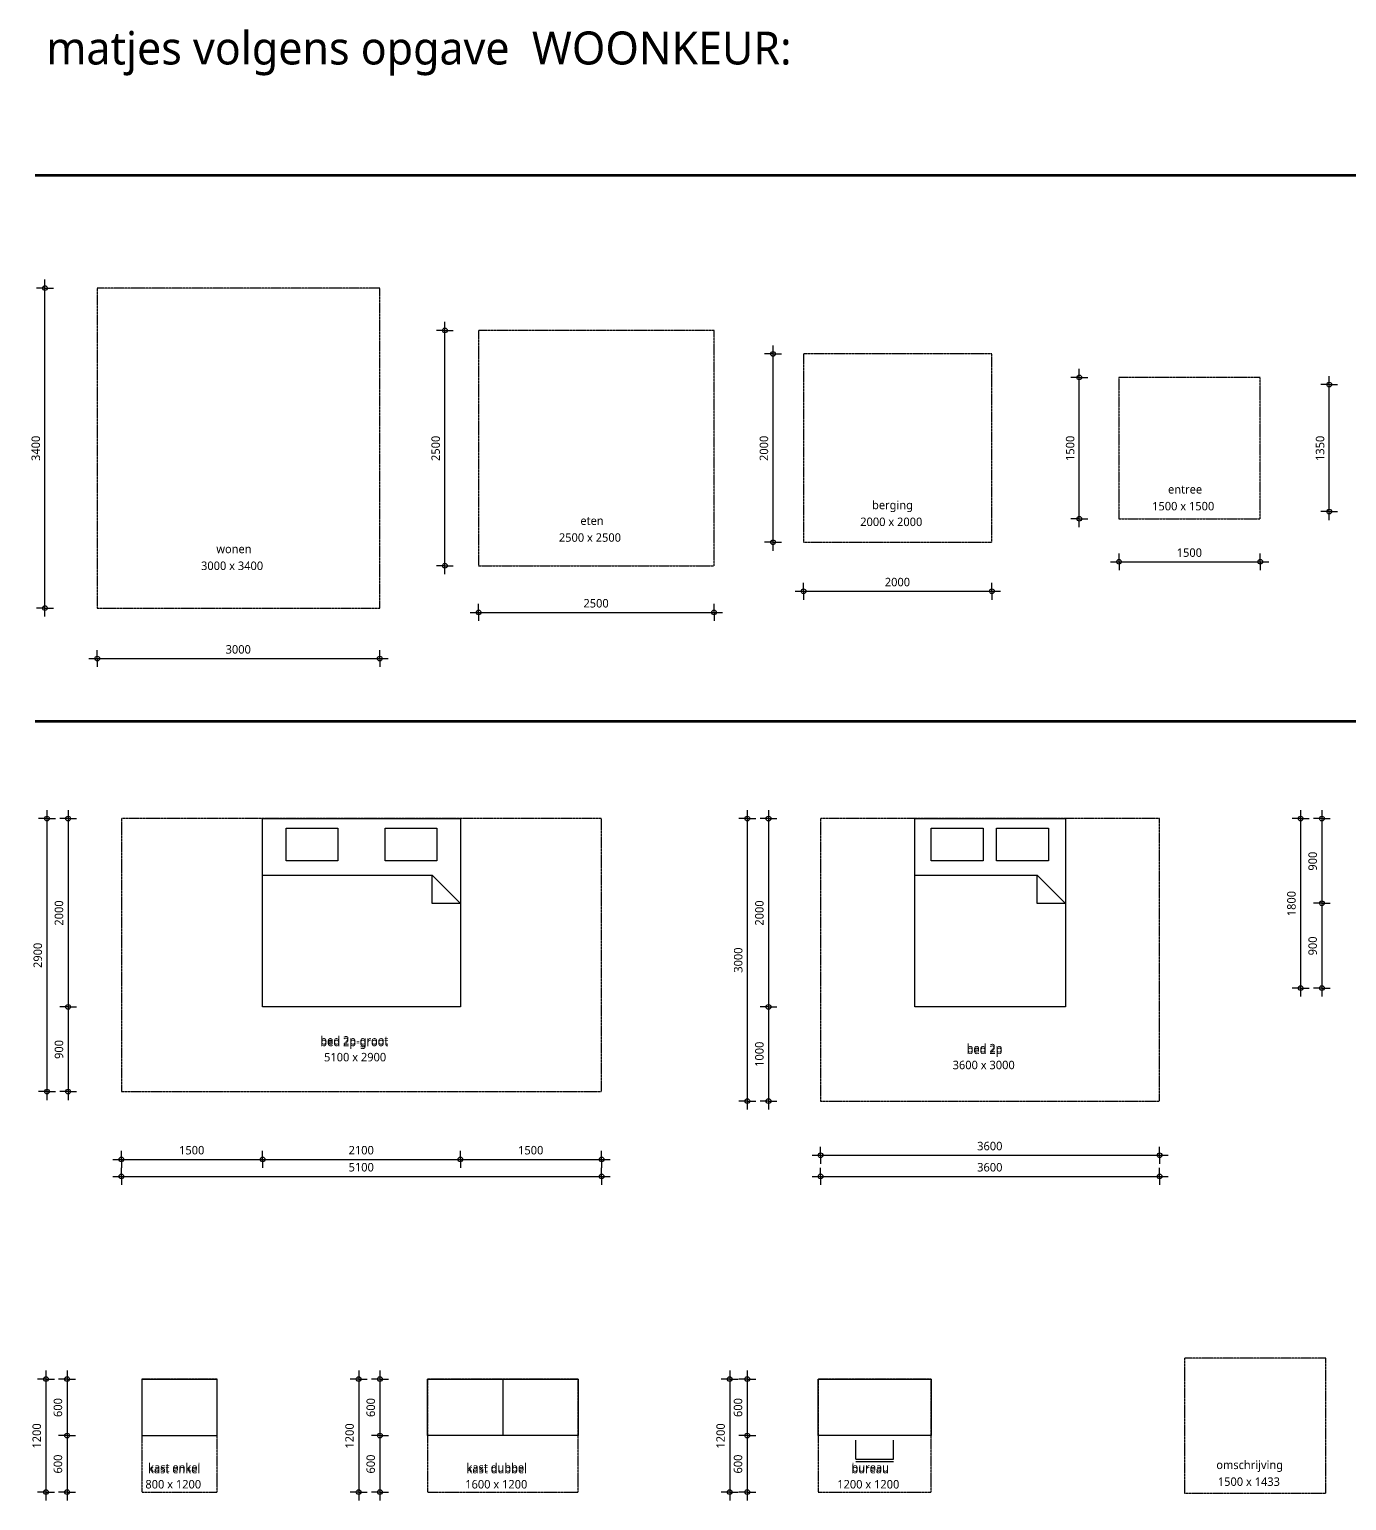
# Model space of a CAD drawing. Header units: millimetres. Extents: x -7463 to 16697, y -20183 to 11902.
# Drawn here: x -7463 to 6524, y -3723 to 11902 of the extents above; entities that cross this region are included whole.
import ezdxf

# ---------------------------------------------------------------- set-up
doc = ezdxf.new("R2010")
doc.units = ezdxf.units.MM
doc.linetypes.add('Dash', pattern=[6.35, 3.175, -3.175])
for name, color, linetype, lineweight in [('A-ANNO-DIMS', 211, 'Continuous', 13), ('A-ANNO-DIMS-50', 211, 'Continuous', 13), ('A-ANNO-NOTE', 131, 'Continuous', 18), ('A-DETL', 90, 'Continuous', 13), ('A-DETL-GENF', 92, 'Continuous', 18), ('G-ANNO-TEXT', 231, 'Continuous', 13)]:
    doc.layers.add(name, color=color, linetype=linetype, lineweight=lineweight)
doc.styles.add('Segoe UI', font='segoeui.ttf', dxfattribs={"height": 90})
doc.styles.add('Segoe UI_1', font='segoeui.ttf', dxfattribs={"height": 350})
doc.dimstyles.new('1_8_mm', dxfattribs={"dimscale": 304.8, "dimtxt": 94.262755, "dimasz": 0.164042, "dimexe": 0.295276, "dimexo": 0.0625, "dimgap": 0.082021, "dimtad": 1, "dimdec": 0, "dimzin": 0, "dimdsep": 46, "dimtxsty": 'Segoe UI', "dimblk1": 'DOTBLANK', "dimblk2": 'DOTBLANK', "dimsah": 1, "dimcen": 0.09, "dimdle": 0.295276, "dimazin": 0, "dimtfac": 1, "dimtdec": 4, "dimtix": 1, "dimtmove": 0, "dimatfit": 3, "dimfxl": 0.295276, "dimfxlon": 1, "dimtvp": 1, "dimtfill": 1, "dimtolj": 1, "dimtzin": 0, "dimarcsym": 2})

# ---------------------------------------------------------------- blocks, each defined once
blk = doc.blocks.new('00 bed_groot - bed 2p-groot-2505160-00_0 Woonkeur')
at = {"layer": 'A-DETL-GENF', "lineweight": 13}
for p, q in [((1500, -2000), (1500, 0)), ((1500, 0), (3600, 0)), ((1750, -450), (1750, -100)), ((1750, -100), (2300, -100)), ((2300, -100), (2300, -450)), ((2800, -450), (2800, -100)), ((2800, -100), (3350, -100)), ((3350, -100), (3350, -450)), ((3600, 0), (3600, -2000)), ((2300, -450), (1750, -450)), ((3350, -450), (2800, -450)), ((1500, -600), (3300, -600)), ((3300, -900), (3300, -600)), ((3300, -600), (3600, -900)), ((3600, -900), (3300, -900)), ((3600, -2000), (1500, -2000))]:
    blk.add_line(p, q, dxfattribs=at)
at = {"layer": 'A-DETL-GENF', "linetype": 'Dash', "lineweight": 13}
for p, q in [((0, 0), (0, -2900)), ((5100, 0), (0, 0)), ((5100, -2900), (5100, 0)), ((0, -2900), (5100, -2900))]:
    blk.add_line(p, q, dxfattribs=at)
blk = doc.blocks.new('00 bed_2p - bed 2p-2505162-00_0 Woonkeur')
at = {"layer": 'A-DETL-GENF', "linetype": 'Dash', "lineweight": 13}
for p, q in [((3600, -3000), (3600, 0)), ((0, 0), (0, -3000)), ((3600, 0), (0, 0)), ((0, -3000), (3600, -3000))]:
    blk.add_line(p, q, dxfattribs=at)
at = {"layer": 'A-DETL-GENF', "lineweight": 13}
for p, q in [((1000, -2000), (1000, 0)), ((1000, 0), (2600, 0)), ((1175, -450), (1175, -100)), ((1175, -100), (1725, -100)), ((1725, -100), (1725, -450)), ((1870, -450), (1870, -100)), ((1870, -100), (2420, -100)), ((2420, -100), (2420, -450)), ((2600, 0), (2600, -2000)), ((1725, -450), (1175, -450)), ((2420, -450), (1870, -450)), ((1000, -600), (2300, -600)), ((2300, -900), (2300, -600)), ((2300, -600), (2600, -900)), ((2600, -900), (2300, -900)), ((2600, -2000), (1000, -2000))]:
    blk.add_line(p, q, dxfattribs=at)
blk = doc.blocks.new('00 kast_enkel - kast enkel-2505127-00_0 Woonkeur')
at = {"layer": 'A-DETL-GENF', "linetype": 'Dash', "lineweight": 13}
for p, q in [((0, 0), (0, -1200)), ((800, 0), (0, 0)), ((800, -1200), (800, 0)), ((0, -1200), (800, -1200))]:
    blk.add_line(p, q, dxfattribs=at)
at = {"layer": 'A-DETL-GENF', "lineweight": 13}
for p, q in [((0, 0), (0, -600)), ((800, -600), (800, 0)), ((0, -600), (800, -600))]:
    blk.add_line(p, q, dxfattribs=at)
at = {"layer": 'A-DETL-GENF'}
blk.add_line((0, 0), (800, 0), dxfattribs=at)
blk = doc.blocks.new('00 kast_dubbel - kast dubbel-2505128-00_0 Woonkeur')
at = {"layer": 'A-DETL-GENF', "lineweight": 13}
for p, q in [((0, -600), (0, 0)), ((0, 0), (1600, 0)), ((800, 0), (800, -600)), ((1600, 0), (1600, -600)), ((800, -600), (0, -600)), ((1600, -600), (800, -600))]:
    blk.add_line(p, q, dxfattribs=at)
at = {"layer": 'A-DETL-GENF', "linetype": 'Dash', "lineweight": 13}
for p, q in [((1600, -1200), (1600, 0)), ((0, 0), (0, -1200)), ((1600, 0), (0, 0)), ((0, -1200), (1600, -1200))]:
    blk.add_line(p, q, dxfattribs=at)
blk = doc.blocks.new('00 bureau - bureau-2505129-00_0 Woonkeur')
at = {"layer": 'A-DETL-GENF', "linetype": 'Dash', "lineweight": 13}
for p, q in [((0, 0), (0, -1200)), ((1200, 0), (0, 0)), ((1200, -1200), (1200, 0)), ((0, -1200), (1200, -1200))]:
    blk.add_line(p, q, dxfattribs=at)
at = {"layer": 'A-DETL-GENF', "lineweight": 13}
for p, q in [((0, -600), (0, 0)), ((0, 0), (1200, 0)), ((1200, 0), (1200, -600)), ((1200, -600), (0, -600)), ((400, -850), (400, -650)), ((800, -850), (800, -650)), ((400, -850), (800, -850)), ((800, -880), (400, -880))]:
    blk.add_line(p, q, dxfattribs=at)
blk = doc.blocks.new('00 woonkeurmatje-basis - 00 woonkeurmatje-basis-4349205-00_0 Woonkeur')
at = {"layer": 'A-DETL-GENF', "linetype": 'Dash', "lineweight": 13}
for p, q in [((-750, 716), (-750, -716)), ((750, 716), (-750, 716)), ((750, -716), (750, 716)), ((-750, -716), (750, -716))]:
    blk.add_line(p, q, dxfattribs=at)
blk = doc.blocks.new('00 woonkeurmatje - 1_ woonruimte-4348565-00_0 Woonkeur')
at = {"layer": 'A-DETL-GENF', "linetype": 'Dash', "lineweight": 13}
for p, q in [((-1500, 1700), (-1500, -1700)), ((1500, 1700), (-1500, 1700)), ((1500, -1700), (1500, 1700)), ((-1500, -1700), (1500, -1700))]:
    blk.add_line(p, q, dxfattribs=at)
blk = doc.blocks.new('00 woonkeurmatje - 2_ eetruimte-4348566-00_0 Woonkeur')
at = {"layer": 'A-DETL-GENF', "linetype": 'Dash', "lineweight": 13}
for p, q in [((-1250, 1250), (-1250, -1250)), ((1250, 1250), (-1250, 1250)), ((1250, -1250), (1250, 1250)), ((-1250, -1250), (1250, -1250))]:
    blk.add_line(p, q, dxfattribs=at)
blk = doc.blocks.new('00 woonkeurmatje - 3_ berging-4348567-00_0 Woonkeur')
at = {"layer": 'A-DETL-GENF', "linetype": 'Dash', "lineweight": 13}
for p, q in [((-1000, 1000), (-1000, -1000)), ((1000, 1000), (-1000, 1000)), ((1000, -1000), (1000, 1000)), ((-1000, -1000), (1000, -1000))]:
    blk.add_line(p, q, dxfattribs=at)
blk = doc.blocks.new('00 woonkeurmatje - 4_ entree 01-4348568-00_0 Woonkeur')
at = {"layer": 'A-DETL-GENF', "linetype": 'Dash', "lineweight": 13}
for p, q in [((-750, 750), (-750, -750)), ((750, 750), (-750, 750)), ((750, -750), (750, 750)), ((-750, -750), (750, -750))]:
    blk.add_line(p, q, dxfattribs=at)
blk = doc.blocks.new('DIMBLOCK1-00_0 Woonkeur')
at = {"layer": 'A-ANNO-DIMS-50'}
for p, q in [((-6577, -281), (-1297, -281)), ((-6487, -281), (-6487, -191)), ((-6487, -281), (-6487, -371)), ((-1387, -281), (-1387, -191)), ((-1387, -281), (-1387, -371))]:
    blk.add_line(p, q, dxfattribs=at)
for centre in [(-6487, -281), (-1387, -281)]:
    blk.add_circle(centre, 25, dxfattribs=at)
at = {"layer": 'A-ANNO-DIMS-50', "color": 0, "insert": (-4074, -138), "char_height": 90, "width": 329.06, "attachment_point": 1, "line_spacing_factor": 1.142579, "style": 'Segoe UI', "bg_fill": 3, "box_fill_scale": 1.25, "bg_fill_color": 9, "bg_fill_true_color": 13158600, "bg_fill_transparency": 0}
blk.add_mtext('5100', dxfattribs=at)
blk = doc.blocks.new('_DotBlank')
at = {"color": 0, "linetype": 'ByBlock', "lineweight": -2}
blk.add_line((-0.5, 0), (-1, 0), dxfattribs=at)
blk.add_circle((0, 0), 0.5, dxfattribs=at)
blk = doc.blocks.new('DIMBLOCK2-00_0 Woonkeur')
at = {"layer": 'A-ANNO-DIMS-50'}
for p, q in [((848, -281), (4628, -281)), ((938, -281), (938, -191)), ((938, -281), (938, -371)), ((4538, -281), (4538, -191)), ((4538, -281), (4538, -371))]:
    blk.add_line(p, q, dxfattribs=at)
for centre in [(938, -281), (4538, -281)]:
    blk.add_circle(centre, 25, dxfattribs=at)
at = {"layer": 'A-ANNO-DIMS-50', "color": 0, "insert": (2601, -138), "char_height": 90, "width": 329.06, "attachment_point": 1, "line_spacing_factor": 1.142579, "style": 'Segoe UI', "bg_fill": 3, "box_fill_scale": 1.25, "bg_fill_color": 9, "bg_fill_true_color": 13158600, "bg_fill_transparency": 0}
blk.add_mtext('3600', dxfattribs=at)
blk = doc.blocks.new('DIMBLOCK4-00_0 Woonkeur')
at = {"layer": 'A-ANNO-DIMS-50'}
for p, q in [((-7277, 3610), (-7277, 530)), ((-7277, 3520), (-7367, 3520)), ((-7277, 3520), (-7187, 3520)), ((-7277, 620), (-7367, 620)), ((-7277, 620), (-7187, 620))]:
    blk.add_line(p, q, dxfattribs=at)
for centre in [(-7277, 3520), (-7277, 620)]:
    blk.add_circle(centre, 25, dxfattribs=at)
at = {"layer": 'A-ANNO-DIMS-50', "color": 0, "insert": (-7420, 1933), "char_height": 90, "width": 329.06, "attachment_point": 1, "rotation": 90, "line_spacing_factor": 1.142579, "style": 'Segoe UI', "bg_fill": 3, "box_fill_scale": 1.25, "bg_fill_color": 9, "bg_fill_true_color": 13158600, "bg_fill_transparency": 0}
blk.add_mtext('2900', dxfattribs=at)
blk = doc.blocks.new('DIMBLOCK5-00_0 Woonkeur')
at = {"layer": 'A-ANNO-DIMS-50'}
for p, q in [((160, 3610), (160, 430)), ((160, 3520), (70, 3520)), ((160, 3520), (250, 3520)), ((160, 520), (70, 520)), ((160, 520), (250, 520))]:
    blk.add_line(p, q, dxfattribs=at)
for centre in [(160, 3520), (160, 520)]:
    blk.add_circle(centre, 25, dxfattribs=at)
at = {"layer": 'A-ANNO-DIMS-50', "color": 0, "insert": (18, 1883), "char_height": 90, "width": 329.06, "attachment_point": 1, "rotation": 90, "line_spacing_factor": 1.142579, "style": 'Segoe UI', "bg_fill": 3, "box_fill_scale": 1.25, "bg_fill_color": 9, "bg_fill_true_color": 13158600, "bg_fill_transparency": 0}
blk.add_mtext('3000', dxfattribs=at)
blk = doc.blocks.new('DIMBLOCK6-00_0 Woonkeur')
at = {"layer": 'A-ANNO-DIMS-50'}
for p, q in [((6036, 3610), (6036, 1630)), ((6036, 3520), (5946, 3520)), ((6036, 3520), (6126, 3520)), ((6036, 1720), (5946, 1720)), ((6036, 1720), (6126, 1720))]:
    blk.add_line(p, q, dxfattribs=at)
for centre in [(6036, 3520), (6036, 1720)]:
    blk.add_circle(centre, 25, dxfattribs=at)
at = {"layer": 'A-ANNO-DIMS-50', "color": 0, "insert": (5893, 2483), "char_height": 90, "width": 329.06, "attachment_point": 1, "rotation": 90, "line_spacing_factor": 1.142579, "style": 'Segoe UI', "bg_fill": 3, "box_fill_scale": 1.25, "bg_fill_color": 9, "bg_fill_true_color": 13158600, "bg_fill_transparency": 0}
blk.add_mtext('1800', dxfattribs=at)
blk = doc.blocks.new('DIMBLOCK7-00_0 Woonkeur')
at = {"layer": 'A-ANNO-DIMS-50'}
for p, q in [((-6577, -100), (-4987, -100)), ((-6487, -100), (-6487, -10)), ((-6487, -100), (-6487, -190)), ((-4987, -100), (-4987, -10)), ((-4987, -100), (-4987, -190))]:
    blk.add_line(p, q, dxfattribs=at)
for centre in [(-6487, -100), (-4987, -100)]:
    blk.add_circle(centre, 25, dxfattribs=at)
at = {"layer": 'A-ANNO-DIMS-50', "color": 0, "insert": (-5874, 43), "char_height": 90, "width": 329.06, "attachment_point": 1, "line_spacing_factor": 1.142579, "style": 'Segoe UI', "bg_fill": 3, "box_fill_scale": 1.25, "bg_fill_color": 9, "bg_fill_true_color": 13158600, "bg_fill_transparency": 0}
blk.add_mtext('1500', dxfattribs=at)
blk = doc.blocks.new('DIMBLOCK8-00_0 Woonkeur')
at = {"layer": 'A-ANNO-DIMS-50'}
for p, q in [((-4987, -100), (-4987, -10)), ((-4987, -100), (-2887, -100)), ((-4987, -100), (-4987, -190)), ((-2887, -100), (-2887, -10)), ((-2887, -100), (-2887, -190))]:
    blk.add_line(p, q, dxfattribs=at)
for centre in [(-4987, -100), (-2887, -100)]:
    blk.add_circle(centre, 25, dxfattribs=at)
at = {"layer": 'A-ANNO-DIMS-50', "color": 0, "insert": (-4074, 43), "char_height": 90, "width": 329.06, "attachment_point": 1, "line_spacing_factor": 1.142579, "style": 'Segoe UI', "bg_fill": 3, "box_fill_scale": 1.25, "bg_fill_color": 9, "bg_fill_true_color": 13158600, "bg_fill_transparency": 0}
blk.add_mtext('2100', dxfattribs=at)
blk = doc.blocks.new('DIMBLOCK9-00_0 Woonkeur')
at = {"layer": 'A-ANNO-DIMS-50'}
for p, q in [((-2887, -100), (-2887, -10)), ((-2887, -100), (-1297, -100)), ((-2887, -100), (-2887, -190)), ((-1387, -100), (-1387, -10)), ((-1387, -100), (-1387, -190))]:
    blk.add_line(p, q, dxfattribs=at)
for centre in [(-2887, -100), (-1387, -100)]:
    blk.add_circle(centre, 25, dxfattribs=at)
at = {"layer": 'A-ANNO-DIMS-50', "color": 0, "insert": (-2274, 43), "char_height": 90, "width": 329.06, "attachment_point": 1, "line_spacing_factor": 1.142579, "style": 'Segoe UI', "bg_fill": 3, "box_fill_scale": 1.25, "bg_fill_color": 9, "bg_fill_true_color": 13158600, "bg_fill_transparency": 0}
blk.add_mtext('1500', dxfattribs=at)
blk = doc.blocks.new('DIMBLOCK10-00_0 Woonkeur')
at = {"layer": 'A-ANNO-DIMS-50'}
for p, q in [((938, -56), (938, 34)), ((4538, -56), (4538, 34)), ((848, -56), (4628, -56)), ((938, -56), (938, -146)), ((4538, -56), (4538, -146))]:
    blk.add_line(p, q, dxfattribs=at)
for centre in [(938, -56), (4538, -56)]:
    blk.add_circle(centre, 25, dxfattribs=at)
at = {"layer": 'A-ANNO-DIMS-50', "color": 0, "insert": (2601, 87), "char_height": 90, "width": 329.06, "attachment_point": 1, "line_spacing_factor": 1.142579, "style": 'Segoe UI', "bg_fill": 3, "box_fill_scale": 1.25, "bg_fill_color": 9, "bg_fill_true_color": 13158600, "bg_fill_transparency": 0}
blk.add_mtext('3600', dxfattribs=at)
blk = doc.blocks.new('DIMBLOCK12-00_0 Woonkeur')
at = {"layer": 'A-ANNO-DIMS-50'}
for p, q in [((-7052, 3610), (-7052, 1520)), ((-7052, 3520), (-7142, 3520)), ((-7052, 3520), (-6962, 3520)), ((-7052, 1520), (-7142, 1520)), ((-7052, 1520), (-6962, 1520))]:
    blk.add_line(p, q, dxfattribs=at)
for centre in [(-7052, 3520), (-7052, 1520)]:
    blk.add_circle(centre, 25, dxfattribs=at)
at = {"layer": 'A-ANNO-DIMS-50', "color": 0, "insert": (-7195, 2383), "char_height": 90, "width": 329.06, "attachment_point": 1, "rotation": 90, "line_spacing_factor": 1.142579, "style": 'Segoe UI', "bg_fill": 3, "box_fill_scale": 1.25, "bg_fill_color": 9, "bg_fill_true_color": 13158600, "bg_fill_transparency": 0}
blk.add_mtext('2000', dxfattribs=at)
blk = doc.blocks.new('DIMBLOCK13-00_0 Woonkeur')
at = {"layer": 'A-ANNO-DIMS-50'}
for p, q in [((-7052, 1520), (-7142, 1520)), ((-7052, 1520), (-7052, 530)), ((-7052, 1520), (-6962, 1520)), ((-7052, 620), (-7142, 620)), ((-7052, 620), (-6962, 620))]:
    blk.add_line(p, q, dxfattribs=at)
for centre in [(-7052, 1520), (-7052, 620)]:
    blk.add_circle(centre, 25, dxfattribs=at)
at = {"layer": 'A-ANNO-DIMS-50', "color": 0, "insert": (-7195, 967), "char_height": 90, "width": 246.8, "attachment_point": 1, "rotation": 90, "line_spacing_factor": 1.142579, "style": 'Segoe UI', "bg_fill": 3, "box_fill_scale": 1.25, "bg_fill_color": 9, "bg_fill_true_color": 13158600, "bg_fill_transparency": 0}
blk.add_mtext('900', dxfattribs=at)
blk = doc.blocks.new('DIMBLOCK14-00_0 Woonkeur')
at = {"layer": 'A-ANNO-DIMS-50'}
for p, q in [((385, 3610), (385, 1520)), ((385, 3520), (295, 3520)), ((385, 3520), (475, 3520)), ((385, 1520), (295, 1520)), ((385, 1520), (475, 1520))]:
    blk.add_line(p, q, dxfattribs=at)
for centre in [(385, 3520), (385, 1520)]:
    blk.add_circle(centre, 25, dxfattribs=at)
at = {"layer": 'A-ANNO-DIMS-50', "color": 0, "insert": (243, 2383), "char_height": 90, "width": 329.06, "attachment_point": 1, "rotation": 90, "line_spacing_factor": 1.142579, "style": 'Segoe UI', "bg_fill": 3, "box_fill_scale": 1.25, "bg_fill_color": 9, "bg_fill_true_color": 13158600, "bg_fill_transparency": 0}
blk.add_mtext('2000', dxfattribs=at)
blk = doc.blocks.new('DIMBLOCK15-00_0 Woonkeur')
at = {"layer": 'A-ANNO-DIMS-50'}
for p, q in [((385, 1520), (295, 1520)), ((385, 1520), (385, 430)), ((385, 1520), (475, 1520)), ((385, 520), (295, 520)), ((385, 520), (475, 520))]:
    blk.add_line(p, q, dxfattribs=at)
for centre in [(385, 1520), (385, 520)]:
    blk.add_circle(centre, 25, dxfattribs=at)
at = {"layer": 'A-ANNO-DIMS-50', "color": 0, "insert": (243, 883), "char_height": 90, "width": 329.06, "attachment_point": 1, "rotation": 90, "line_spacing_factor": 1.142579, "style": 'Segoe UI', "bg_fill": 3, "box_fill_scale": 1.25, "bg_fill_color": 9, "bg_fill_true_color": 13158600, "bg_fill_transparency": 0}
blk.add_mtext('1000', dxfattribs=at)
blk = doc.blocks.new('DIMBLOCK16-00_0 Woonkeur')
at = {"layer": 'A-ANNO-DIMS-50'}
for p, q in [((6261, 3610), (6261, 2620)), ((6261, 3520), (6171, 3520)), ((6261, 3520), (6351, 3520)), ((6261, 2620), (6171, 2620)), ((6261, 2620), (6351, 2620))]:
    blk.add_line(p, q, dxfattribs=at)
for centre in [(6261, 3520), (6261, 2620)]:
    blk.add_circle(centre, 25, dxfattribs=at)
at = {"layer": 'A-ANNO-DIMS-50', "color": 0, "insert": (6118, 2967), "char_height": 90, "width": 246.8, "attachment_point": 1, "rotation": 90, "line_spacing_factor": 1.142579, "style": 'Segoe UI', "bg_fill": 3, "box_fill_scale": 1.25, "bg_fill_color": 9, "bg_fill_true_color": 13158600, "bg_fill_transparency": 0}
blk.add_mtext('900', dxfattribs=at)
blk = doc.blocks.new('DIMBLOCK17-00_0 Woonkeur')
at = {"layer": 'A-ANNO-DIMS-50'}
for p, q in [((6261, 2620), (6171, 2620)), ((6261, 2620), (6261, 1630)), ((6261, 2620), (6351, 2620)), ((6261, 1720), (6171, 1720)), ((6261, 1720), (6351, 1720))]:
    blk.add_line(p, q, dxfattribs=at)
for centre in [(6261, 2620), (6261, 1720)]:
    blk.add_circle(centre, 25, dxfattribs=at)
at = {"layer": 'A-ANNO-DIMS-50', "color": 0, "insert": (6118, 2067), "char_height": 90, "width": 246.8, "attachment_point": 1, "rotation": 90, "line_spacing_factor": 1.142579, "style": 'Segoe UI', "bg_fill": 3, "box_fill_scale": 1.25, "bg_fill_color": 9, "bg_fill_true_color": 13158600, "bg_fill_transparency": 0}
blk.add_mtext('900', dxfattribs=at)
blk = doc.blocks.new('DIMBLOCK50-00_0 Woonkeur')
at = {"layer": 'A-ANNO-DIMS-50'}
for p, q in [((-7063, -2343), (-7063, -3033)), ((-7063, -2433), (-7153, -2433)), ((-7063, -2433), (-6973, -2433)), ((-7063, -3033), (-7153, -3033)), ((-7063, -3033), (-6973, -3033))]:
    blk.add_line(p, q, dxfattribs=at)
for centre in [(-7063, -2433), (-7063, -3033)]:
    blk.add_circle(centre, 25, dxfattribs=at)
at = {"layer": 'A-ANNO-DIMS-50', "color": 0, "insert": (-7206, -2836), "char_height": 90, "width": 246.8, "attachment_point": 1, "rotation": 90, "line_spacing_factor": 1.142579, "style": 'Segoe UI', "bg_fill": 3, "box_fill_scale": 1.25, "bg_fill_color": 9, "bg_fill_true_color": 13158600, "bg_fill_transparency": 0}
blk.add_mtext('600', dxfattribs=at)
blk = doc.blocks.new('DIMBLOCK51-00_0 Woonkeur')
at = {"layer": 'A-ANNO-DIMS-50'}
for p, q in [((-7063, -3033), (-7153, -3033)), ((-7063, -3033), (-7063, -3723)), ((-7063, -3033), (-6973, -3033)), ((-7063, -3633), (-7153, -3633)), ((-7063, -3633), (-6973, -3633))]:
    blk.add_line(p, q, dxfattribs=at)
for centre in [(-7063, -3033), (-7063, -3633)]:
    blk.add_circle(centre, 25, dxfattribs=at)
at = {"layer": 'A-ANNO-DIMS-50', "color": 0, "insert": (-7206, -3436), "char_height": 90, "width": 246.8, "attachment_point": 1, "rotation": 90, "line_spacing_factor": 1.142579, "style": 'Segoe UI', "bg_fill": 3, "box_fill_scale": 1.25, "bg_fill_color": 9, "bg_fill_true_color": 13158600, "bg_fill_transparency": 0}
blk.add_mtext('600', dxfattribs=at)
blk = doc.blocks.new('DIMBLOCK52-00_0 Woonkeur')
at = {"layer": 'A-ANNO-DIMS-50'}
for p, q in [((-7288, -2343), (-7288, -3723)), ((-7288, -2433), (-7378, -2433)), ((-7288, -2433), (-7198, -2433)), ((-7288, -3633), (-7378, -3633)), ((-7288, -3633), (-7198, -3633))]:
    blk.add_line(p, q, dxfattribs=at)
for centre in [(-7288, -2433), (-7288, -3633)]:
    blk.add_circle(centre, 25, dxfattribs=at)
at = {"layer": 'A-ANNO-DIMS-50', "color": 0, "insert": (-7431, -3171), "char_height": 90, "width": 329.06, "attachment_point": 1, "rotation": 90, "line_spacing_factor": 1.142579, "style": 'Segoe UI', "bg_fill": 3, "box_fill_scale": 1.25, "bg_fill_color": 9, "bg_fill_true_color": 13158600, "bg_fill_transparency": 0}
blk.add_mtext('1200', dxfattribs=at)
blk = doc.blocks.new('DIMBLOCK53-00_0 Woonkeur')
at = {"layer": 'A-ANNO-DIMS-50'}
for p, q in [((-3967, -2343), (-3967, -3723)), ((-3967, -2433), (-4057, -2433)), ((-3967, -2433), (-3877, -2433)), ((-3967, -3633), (-4057, -3633)), ((-3967, -3633), (-3877, -3633))]:
    blk.add_line(p, q, dxfattribs=at)
for centre in [(-3967, -2433), (-3967, -3633)]:
    blk.add_circle(centre, 25, dxfattribs=at)
at = {"layer": 'A-ANNO-DIMS-50', "color": 0, "insert": (-4109, -3171), "char_height": 90, "width": 329.06, "attachment_point": 1, "rotation": 90, "line_spacing_factor": 1.142579, "style": 'Segoe UI', "bg_fill": 3, "box_fill_scale": 1.25, "bg_fill_color": 9, "bg_fill_true_color": 13158600, "bg_fill_transparency": 0}
blk.add_mtext('1200', dxfattribs=at)
blk = doc.blocks.new('DIMBLOCK54-00_0 Woonkeur')
at = {"layer": 'A-ANNO-DIMS-50'}
for p, q in [((-3742, -2343), (-3742, -3033)), ((-3742, -2433), (-3832, -2433)), ((-3742, -2433), (-3652, -2433)), ((-3742, -3033), (-3832, -3033)), ((-3742, -3033), (-3652, -3033))]:
    blk.add_line(p, q, dxfattribs=at)
for centre in [(-3742, -2433), (-3742, -3033)]:
    blk.add_circle(centre, 25, dxfattribs=at)
at = {"layer": 'A-ANNO-DIMS-50', "color": 0, "insert": (-3884, -2836), "char_height": 90, "width": 246.8, "attachment_point": 1, "rotation": 90, "line_spacing_factor": 1.142579, "style": 'Segoe UI', "bg_fill": 3, "box_fill_scale": 1.25, "bg_fill_color": 9, "bg_fill_true_color": 13158600, "bg_fill_transparency": 0}
blk.add_mtext('600', dxfattribs=at)
blk = doc.blocks.new('DIMBLOCK55-00_0 Woonkeur')
at = {"layer": 'A-ANNO-DIMS-50'}
for p, q in [((-3742, -3033), (-3832, -3033)), ((-3742, -3033), (-3742, -3723)), ((-3742, -3033), (-3652, -3033)), ((-3742, -3633), (-3832, -3633)), ((-3742, -3633), (-3652, -3633))]:
    blk.add_line(p, q, dxfattribs=at)
for centre in [(-3742, -3033), (-3742, -3633)]:
    blk.add_circle(centre, 25, dxfattribs=at)
at = {"layer": 'A-ANNO-DIMS-50', "color": 0, "insert": (-3884, -3436), "char_height": 90, "width": 246.8, "attachment_point": 1, "rotation": 90, "line_spacing_factor": 1.142579, "style": 'Segoe UI', "bg_fill": 3, "box_fill_scale": 1.25, "bg_fill_color": 9, "bg_fill_true_color": 13158600, "bg_fill_transparency": 0}
blk.add_mtext('600', dxfattribs=at)
blk = doc.blocks.new('DIMBLOCK58-00_0 Woonkeur')
at = {"layer": 'A-ANNO-DIMS-50'}
for p, q in [((159, -2343), (159, -3033)), ((159, -2433), (69, -2433)), ((159, -2433), (249, -2433)), ((159, -3033), (69, -3033)), ((159, -3033), (249, -3033))]:
    blk.add_line(p, q, dxfattribs=at)
for centre in [(159, -2433), (159, -3033)]:
    blk.add_circle(centre, 25, dxfattribs=at)
at = {"layer": 'A-ANNO-DIMS-50', "color": 0, "insert": (16, -2836), "char_height": 90, "width": 246.8, "attachment_point": 1, "rotation": 90, "line_spacing_factor": 1.142579, "style": 'Segoe UI', "bg_fill": 3, "box_fill_scale": 1.25, "bg_fill_color": 9, "bg_fill_true_color": 13158600, "bg_fill_transparency": 0}
blk.add_mtext('600', dxfattribs=at)
blk = doc.blocks.new('DIMBLOCK59-00_0 Woonkeur')
at = {"layer": 'A-ANNO-DIMS-50'}
for p, q in [((159, -3033), (69, -3033)), ((159, -3033), (159, -3723)), ((159, -3033), (249, -3033)), ((159, -3633), (69, -3633)), ((159, -3633), (249, -3633))]:
    blk.add_line(p, q, dxfattribs=at)
for centre in [(159, -3033), (159, -3633)]:
    blk.add_circle(centre, 25, dxfattribs=at)
at = {"layer": 'A-ANNO-DIMS-50', "color": 0, "insert": (16, -3436), "char_height": 90, "width": 246.8, "attachment_point": 1, "rotation": 90, "line_spacing_factor": 1.142579, "style": 'Segoe UI', "bg_fill": 3, "box_fill_scale": 1.25, "bg_fill_color": 9, "bg_fill_true_color": 13158600, "bg_fill_transparency": 0}
blk.add_mtext('600', dxfattribs=at)
blk = doc.blocks.new('DIMBLOCK60-00_0 Woonkeur')
at = {"layer": 'A-ANNO-DIMS-50'}
for p, q in [((-27, -2343), (-27, -3723)), ((-27, -2433), (-117, -2433)), ((-27, -2433), (63, -2433)), ((-27, -3633), (-117, -3633)), ((-27, -3633), (63, -3633))]:
    blk.add_line(p, q, dxfattribs=at)
for centre in [(-27, -2433), (-27, -3633)]:
    blk.add_circle(centre, 25, dxfattribs=at)
at = {"layer": 'A-ANNO-DIMS-50', "color": 0, "insert": (-169, -3171), "char_height": 90, "width": 329.06, "attachment_point": 1, "rotation": 90, "line_spacing_factor": 1.142579, "style": 'Segoe UI', "bg_fill": 3, "box_fill_scale": 1.25, "bg_fill_color": 9, "bg_fill_true_color": 13158600, "bg_fill_transparency": 0}
blk.add_mtext('1200', dxfattribs=at)
blk = doc.blocks.new('DIMBLOCK61-00_0 Woonkeur')
at = {"layer": 'A-ANNO-DIMS-50'}
for p, q in [((-6833, 5220), (-3653, 5220)), ((-6743, 5220), (-6743, 5310)), ((-6743, 5220), (-6743, 5130)), ((-3743, 5220), (-3743, 5310)), ((-3743, 5220), (-3743, 5130))]:
    blk.add_line(p, q, dxfattribs=at)
for centre in [(-6743, 5220), (-3743, 5220)]:
    blk.add_circle(centre, 25, dxfattribs=at)
at = {"layer": 'A-ANNO-DIMS-50', "color": 0, "insert": (-5380, 5362), "char_height": 90, "width": 329.06, "attachment_point": 1, "line_spacing_factor": 1.142579, "style": 'Segoe UI', "bg_fill": 3, "box_fill_scale": 1.25, "bg_fill_color": 9, "bg_fill_true_color": 13158600, "bg_fill_transparency": 0}
blk.add_mtext('3000', dxfattribs=at)
blk = doc.blocks.new('DIMBLOCK62-00_0 Woonkeur')
at = {"layer": 'A-ANNO-DIMS-50'}
for p, q in [((-7298, 5665), (-7298, 9245)), ((-7298, 9155), (-7388, 9155)), ((-7298, 9155), (-7208, 9155)), ((-7298, 5755), (-7388, 5755)), ((-7298, 5755), (-7208, 5755))]:
    blk.add_line(p, q, dxfattribs=at)
for centre in [(-7298, 9155), (-7298, 5755)]:
    blk.add_circle(centre, 25, dxfattribs=at)
at = {"layer": 'A-ANNO-DIMS-50', "color": 0, "insert": (-7441, 7318), "char_height": 90, "width": 329.06, "attachment_point": 1, "rotation": 90, "line_spacing_factor": 1.142579, "style": 'Segoe UI', "bg_fill": 3, "box_fill_scale": 1.25, "bg_fill_color": 9, "bg_fill_true_color": 13158600, "bg_fill_transparency": 0}
blk.add_mtext('3400', dxfattribs=at)
blk = doc.blocks.new('DIMBLOCK63-00_0 Woonkeur')
at = {"layer": 'A-ANNO-DIMS-50'}
for p, q in [((-3052, 6115), (-3052, 8795)), ((-3052, 8705), (-3142, 8705)), ((-3052, 8705), (-2962, 8705)), ((-3052, 6205), (-3142, 6205)), ((-3052, 6205), (-2962, 6205))]:
    blk.add_line(p, q, dxfattribs=at)
for centre in [(-3052, 8705), (-3052, 6205)]:
    blk.add_circle(centre, 25, dxfattribs=at)
at = {"layer": 'A-ANNO-DIMS-50', "color": 0, "insert": (-3195, 7318), "char_height": 90, "width": 329.06, "attachment_point": 1, "rotation": 90, "line_spacing_factor": 1.142579, "style": 'Segoe UI', "bg_fill": 3, "box_fill_scale": 1.25, "bg_fill_color": 9, "bg_fill_true_color": 13158600, "bg_fill_transparency": 0}
blk.add_mtext('2500', dxfattribs=at)
blk = doc.blocks.new('DIMBLOCK64-00_0 Woonkeur')
at = {"layer": 'A-ANNO-DIMS-50'}
for p, q in [((-2693, 5710), (-2693, 5800)), ((-193, 5710), (-193, 5800)), ((-2783, 5710), (-103, 5710)), ((-2693, 5710), (-2693, 5620)), ((-193, 5710), (-193, 5620))]:
    blk.add_line(p, q, dxfattribs=at)
for centre in [(-2693, 5710), (-193, 5710)]:
    blk.add_circle(centre, 25, dxfattribs=at)
at = {"layer": 'A-ANNO-DIMS-50', "color": 0, "insert": (-1580, 5852), "char_height": 90, "width": 329.06, "attachment_point": 1, "line_spacing_factor": 1.142579, "style": 'Segoe UI', "bg_fill": 3, "box_fill_scale": 1.25, "bg_fill_color": 9, "bg_fill_true_color": 13158600, "bg_fill_transparency": 0}
blk.add_mtext('2500', dxfattribs=at)
blk = doc.blocks.new('DIMBLOCK65-00_0 Woonkeur')
at = {"layer": 'A-ANNO-DIMS-50'}
for p, q in [((433, 8455), (343, 8455)), ((433, 6365), (433, 8545)), ((433, 8455), (523, 8455)), ((433, 6455), (343, 6455)), ((433, 6455), (523, 6455))]:
    blk.add_line(p, q, dxfattribs=at)
for centre in [(433, 8455), (433, 6455)]:
    blk.add_circle(centre, 25, dxfattribs=at)
at = {"layer": 'A-ANNO-DIMS-50', "color": 0, "insert": (291, 7318), "char_height": 90, "width": 329.06, "attachment_point": 1, "rotation": 90, "line_spacing_factor": 1.142579, "style": 'Segoe UI', "bg_fill": 3, "box_fill_scale": 1.25, "bg_fill_color": 9, "bg_fill_true_color": 13158600, "bg_fill_transparency": 0}
blk.add_mtext('2000', dxfattribs=at)
blk = doc.blocks.new('DIMBLOCK66-00_0 Woonkeur')
at = {"layer": 'A-ANNO-DIMS-50'}
for p, q in [((757, 5935), (757, 6025)), ((2757, 5935), (2757, 6025)), ((667, 5935), (2847, 5935)), ((757, 5935), (757, 5845)), ((2757, 5935), (2757, 5845))]:
    blk.add_line(p, q, dxfattribs=at)
for centre in [(757, 5935), (2757, 5935)]:
    blk.add_circle(centre, 25, dxfattribs=at)
at = {"layer": 'A-ANNO-DIMS-50', "color": 0, "insert": (1620, 6077), "char_height": 90, "width": 329.06, "attachment_point": 1, "line_spacing_factor": 1.142579, "style": 'Segoe UI', "bg_fill": 3, "box_fill_scale": 1.25, "bg_fill_color": 9, "bg_fill_true_color": 13158600, "bg_fill_transparency": 0}
blk.add_mtext('2000', dxfattribs=at)
blk = doc.blocks.new('DIMBLOCK67-00_0 Woonkeur')
at = {"layer": 'A-ANNO-DIMS-50'}
for p, q in [((3685, 6615), (3685, 8295)), ((3685, 8205), (3595, 8205)), ((3685, 8205), (3775, 8205)), ((3685, 6705), (3595, 6705)), ((3685, 6705), (3775, 6705))]:
    blk.add_line(p, q, dxfattribs=at)
for centre in [(3685, 8205), (3685, 6705)]:
    blk.add_circle(centre, 25, dxfattribs=at)
at = {"layer": 'A-ANNO-DIMS-50', "color": 0, "insert": (3543, 7318), "char_height": 90, "width": 329.06, "attachment_point": 1, "rotation": 90, "line_spacing_factor": 1.142579, "style": 'Segoe UI', "bg_fill": 3, "box_fill_scale": 1.25, "bg_fill_color": 9, "bg_fill_true_color": 13158600, "bg_fill_transparency": 0}
blk.add_mtext('1500', dxfattribs=at)
blk = doc.blocks.new('DIMBLOCK68-00_0 Woonkeur')
at = {"layer": 'A-ANNO-DIMS-50'}
for p, q in [((4107, 6247), (4107, 6337)), ((5607, 6247), (5607, 6337)), ((4017, 6247), (5697, 6247)), ((4107, 6247), (4107, 6157)), ((5607, 6247), (5607, 6157))]:
    blk.add_line(p, q, dxfattribs=at)
for centre in [(4107, 6247), (5607, 6247)]:
    blk.add_circle(centre, 25, dxfattribs=at)
at = {"layer": 'A-ANNO-DIMS-50', "color": 0, "insert": (4720, 6390), "char_height": 90, "width": 329.06, "attachment_point": 1, "line_spacing_factor": 1.142579, "style": 'Segoe UI', "bg_fill": 3, "box_fill_scale": 1.25, "bg_fill_color": 9, "bg_fill_true_color": 13158600, "bg_fill_transparency": 0}
blk.add_mtext('1500', dxfattribs=at)
blk = doc.blocks.new('DIMBLOCK69-00_0 Woonkeur')
at = {"layer": 'A-ANNO-DIMS-50'}
for p, q in [((6339, 8130), (6249, 8130)), ((6339, 6690), (6339, 8220)), ((6339, 8130), (6429, 8130)), ((6339, 6780), (6249, 6780)), ((6339, 6780), (6429, 6780))]:
    blk.add_line(p, q, dxfattribs=at)
for centre in [(6339, 8130), (6339, 6780)]:
    blk.add_circle(centre, 25, dxfattribs=at)
at = {"layer": 'A-ANNO-DIMS-50', "color": 0, "insert": (6197, 7318), "char_height": 90, "width": 329.06, "attachment_point": 1, "rotation": 90, "line_spacing_factor": 1.142579, "style": 'Segoe UI', "bg_fill": 3, "box_fill_scale": 1.25, "bg_fill_color": 9, "bg_fill_true_color": 13158600, "bg_fill_transparency": 0}
blk.add_mtext('1350', dxfattribs=at)

msp = doc.modelspace()

# ---------------------------------------------------------------- linework, layer by layer
at = {"layer": 'A-DETL', "lineweight": 35}
for p, q in [((-7403.4, 10355), (16696.6, 10355)), ((-7403.4, 4555), (16696.6, 4555))]:
    msp.add_line(p, q, dxfattribs=at)

# ---------------------------------------------------------------- block references
at = {"layer": 'A-DETL-GENF', "linetype": 'Dash', "lineweight": 13}
for name, p in [('00 woonkeurmatje - 1_ woonruimte-4348565-00_0 Woonkeur', (-5243.4, 7455)), ('00 woonkeurmatje - 2_ eetruimte-4348566-00_0 Woonkeur', (-1443.4, 7455)), ('00 woonkeurmatje - 3_ berging-4348567-00_0 Woonkeur', (1756.6, 7455)), ('00 woonkeurmatje - 4_ entree 01-4348568-00_0 Woonkeur', (4856.6, 7455)), ('00 woonkeurmatje-basis - 00 woonkeurmatje-basis-4349205-00_0 Woonkeur', (5552.5, -2928.4))]:
    msp.add_blockref(name, p, dxfattribs=at)
at = {"layer": 'A-DETL-GENF', "lineweight": 13}
for name, p in [('00 bed_groot - bed 2p-groot-2505160-00_0 Woonkeur', (-6487, 3519.6)), ('00 bed_2p - bed 2p-2505162-00_0 Woonkeur', (937.9, 3519.6)), ('00 kast_dubbel - kast dubbel-2505128-00_0 Woonkeur', (-3237.9, -2433.5)), ('00 bureau - bureau-2505129-00_0 Woonkeur', (912.5, -2433.5))]:
    msp.add_blockref(name, p, dxfattribs=at)
at = {"layer": 'A-DETL-GENF'}
msp.add_blockref('00 kast_enkel - kast enkel-2505127-00_0 Woonkeur', (-6271.1, -2433.5), dxfattribs=at)

# ---------------------------------------------------------------- texts
at = {"layer": 'A-ANNO-NOTE', "lineweight": 13, "char_height": 90, "attachment_point": 1, "style": 'Segoe UI'}
for s, insert, width in [('entree', (4627.8, 7062), 456.962), ('berging', (1484.8, 6895.4), 561.181), ('1500 x 1500', (4459.1, 6883.4), 865.822), ('eten', (-1612.7, 6728.7), 316.667), ('2000 x 2000', (1359.1, 6716.8), 865.822), ('wonen', (-5478.8, 6428.7), 477.004), ('2500 x 2500', (-1840.9, 6550.1), 865.822), ('3000 x 3400', (-5640.9, 6250.1), 865.822), ('bed 2p-groot', (-4374, 1210), 962.025), ('bed 2p-groot', (-4374, 1192.3), 962.025), ('bed 2p', (2489.2, 1126.7), 505.063), ('bed 2p', (2489.4, 1109), 505.063), ('5100 x 2900', (-4334.3, 1031.4), 865.822), ('3600 x 3000', (2340.4, 948.1), 865.822), ('kast enkel', (-6204.1, -3344.1), 709.493), ('kast enkel', (-6202.4, -3326.4), 709.493), ('kast dubbel', (-2822.2, -3326.4), 833.755), ('kast dubbel', (-2821.9, -3344.1), 833.755), ('bureau', (1265.8, -3344.1), 501.055), ('bureau', (1267.1, -3326.4), 501.055), ('omschrijving', (5140.3, -3298.8), 901.898), ('800 x 1200', (-6232.1, -3505), 777.637), ('1600 x 1200', (-2835.4, -3505), 865.822), ('1200 x 1200', (1115, -3505), 865.822), ('1500 x 1433', (5156.8, -3477.4), 865.822)]:
    msp.add_mtext(s, dxfattribs=dict(at, insert=insert, width=width))
at = {"layer": 'G-ANNO-TEXT', "color": 7, "insert": (-7284.6, 11879.1), "char_height": 350, "width": 10029.111, "attachment_point": 1, "style": 'Segoe UI_1'}
msp.add_mtext('matjes volgens opgave  WOONKEUR:', dxfattribs=at)

# ---------------------------------------------------------------- dimensions: what is measured, and where the dimension line sits
at = {"layer": 'A-ANNO-DIMS'}
for base, p1, p2, override, picture, middle in [((-7298.4, 9155), (-7208.4, 5755), (-7208.4, 9155), {"dimpost": '<>', "dimfxl": 3400}, 'DIMBLOCK62-00_0 Woonkeur', (-7370, 7455)), ((-3052.2, 8705), (-2962.2, 6205), (-2962.2, 8705), {"dimpost": '<>', "dimfxl": 2500}, 'DIMBLOCK63-00_0 Woonkeur', (-3123.7, 7455)), ((433, 8455), (523, 6455), (523, 8455), {"dimpost": '<>', "dimfxl": 2000}, 'DIMBLOCK65-00_0 Woonkeur', (361.5, 7455)), ((3685.2, 8205), (3775.2, 6705), (3775.2, 8205), {"dimpost": '<>', "dimfxl": 1500}, 'DIMBLOCK67-00_0 Woonkeur', (3613.4, 7455)), ((6339.1, 8130), (6429.1, 6780), (6429.1, 8130), {"dimpost": '<>', "dimfxl": 1350}, 'DIMBLOCK69-00_0 Woonkeur', (6267.3, 7455)), ((-7277.2, 619.6), (-7187.2, 3519.6), (-7187.2, 619.6), {"dimpost": '<>', "dimfxl": 2900}, 'DIMBLOCK4-00_0 Woonkeur', (-7348.8, 2069.6)), ((160, 519.6), (250, 3519.6), (250, 519.6), {"dimpost": '<>', "dimfxl": 3000}, 'DIMBLOCK5-00_0 Woonkeur', (88.5, 2019.6)), ((6035.6, 1719.6), (6125.6, 3519.6), (6125.6, 1719.6), {"dimpost": '<>', "dimfxl": 1800}, 'DIMBLOCK6-00_0 Woonkeur', (5963.8, 2619.6)), ((-7063.3, -3033.5), (-6973.3, -2433.5), (-6973.3, -3033.5), {"dimpost": '<>', "dimfxl": 600}, 'DIMBLOCK50-00_0 Woonkeur', (-7134.9, -2733.5)), ((-3966.7, -3633.5), (-3876.7, -2433.5), (-3876.7, -3633.5), {"dimpost": '<>', "dimfxl": 1200}, 'DIMBLOCK53-00_0 Woonkeur', (-4038.5, -3033.5)), ((158.7, -3033.5), (248.7, -2433.5), (248.7, -3033.5), {"dimpost": '<>', "dimfxl": 600}, 'DIMBLOCK58-00_0 Woonkeur', (87.1, -2733.5))]:
    dim = msp.add_linear_dim(base=base, p1=p1, p2=p2, angle=90, dimstyle='1_8_mm', override=override, dxfattribs=at)
    dim.commit()
    dim.dimension.update_dxf_attribs({"geometry": picture, "text_midpoint": middle})
for base, p1, p2, override, picture, middle in [((5606.6, 6247.3), (4106.6, 6337.3), (5606.6, 6337.3), {"dimpost": '<>', "dimfxl": 1500}, 'DIMBLOCK68-00_0 Woonkeur', (4856.6, 6319.1)), ((2756.6, 5934.9), (756.6, 6024.9), (2756.6, 6024.9), {"dimpost": '<>', "dimfxl": 2000}, 'DIMBLOCK66-00_0 Woonkeur', (1756.6, 6006.4)), ((-193.4, 5709.9), (-2693.4, 5799.9), (-193.4, 5799.9), {"dimpost": '<>', "dimfxl": 2500}, 'DIMBLOCK64-00_0 Woonkeur', (-1443.4, 5781.4)), ((-3743.4, 5220), (-6743.4, 5310), (-3743.4, 5310), {"dimpost": '<>', "dimfxl": 3000}, 'DIMBLOCK61-00_0 Woonkeur', (-5243.4, 5291.5)), ((-1387, -280.8), (-6487, -190.8), (-1387, -190.8), {"dimpost": '<>', "dimfxl": 5100}, 'DIMBLOCK1-00_0 Woonkeur', (-3937, -209)), ((4537.9, -280.8), (937.9, -190.8), (4537.9, -190.8), {"dimpost": '<>', "dimfxl": 3600}, 'DIMBLOCK2-00_0 Woonkeur', (2737.9, -209.2))]:
    dim = msp.add_linear_dim(base=base, p1=p1, p2=p2, dimstyle='1_8_mm', override=override, dxfattribs=at)
    dim.commit()
    dim.dimension.update_dxf_attribs({"geometry": picture, "text_midpoint": middle})

# ---------------------------------------------------------------- next in the draw order: dimensions: what is measured, and where the dimension line sits
for base, p1, p2, override, picture, middle in [((-7052.2, 1519.6), (-6962.2, 3519.6), (-6962.2, 1519.6), {"dimpost": '<>', "dimfxl": 2000}, 'DIMBLOCK12-00_0 Woonkeur', (-7123.8, 2519.6)), ((385, 1519.6), (475, 3519.6), (475, 1519.6), {"dimpost": '<>', "dimfxl": 2000}, 'DIMBLOCK14-00_0 Woonkeur', (313.5, 2519.6)), ((6260.6, 2619.6), (6350.6, 3519.6), (6350.6, 2619.6), {"dimpost": '<>', "dimfxl": 900}, 'DIMBLOCK16-00_0 Woonkeur', (6189.1, 3069.6)), ((-3741.7, -3033.5), (-3651.7, -2433.5), (-3651.7, -3033.5), {"dimpost": '<>', "dimfxl": 600}, 'DIMBLOCK54-00_0 Woonkeur', (-3813.3, -2733.5)), ((-7063.3, -3633.5), (-6973.3, -3033.5), (-6973.3, -3633.5), {"dimpost": '<>', "dimfxl": 600}, 'DIMBLOCK51-00_0 Woonkeur', (-7134.9, -3333.5)), ((158.7, -3633.5), (248.7, -3033.5), (248.7, -3633.5), {"dimpost": '<>', "dimfxl": 600}, 'DIMBLOCK59-00_0 Woonkeur', (87.1, -3333.5))]:
    dim = msp.add_linear_dim(base=base, p1=p1, p2=p2, angle=90, dimstyle='1_8_mm', override=override, dxfattribs=at)
    dim.commit()
    dim.dimension.update_dxf_attribs({"geometry": picture, "text_midpoint": middle})
for base, p1, p2, override, picture, middle in [((-4987, -99.5), (-6487, -9.5), (-4987, -9.5), {"dimpost": '<>', "dimfxl": 1500}, 'DIMBLOCK7-00_0 Woonkeur', (-5737, -27.7)), ((4537.9, -55.8), (937.9, 34.2), (4537.9, 34.2), {"dimpost": '<>', "dimfxl": 3600}, 'DIMBLOCK10-00_0 Woonkeur', (2737.9, 15.8))]:
    dim = msp.add_linear_dim(base=base, p1=p1, p2=p2, dimstyle='1_8_mm', override=override, dxfattribs=at)
    dim.commit()
    dim.dimension.update_dxf_attribs({"geometry": picture, "text_midpoint": middle})

# ---------------------------------------------------------------- next in the draw order: dimensions: what is measured, and where the dimension line sits
for base, p1, p2, override, picture, middle in [((6260.6, 1719.6), (6350.6, 2619.6), (6350.6, 1719.6), {"dimpost": '<>', "dimfxl": 900}, 'DIMBLOCK17-00_0 Woonkeur', (6189.1, 2169.6)), ((-7052.2, 619.6), (-6962.2, 1519.6), (-6962.2, 619.6), {"dimpost": '<>', "dimfxl": 900}, 'DIMBLOCK13-00_0 Woonkeur', (-7123.8, 1069.6)), ((385, 519.6), (475, 1519.6), (475, 519.6), {"dimpost": '<>', "dimfxl": 1000}, 'DIMBLOCK15-00_0 Woonkeur', (313.2, 1019.6)), ((-7288.3, -3633.5), (-7198.3, -2433.5), (-7198.3, -3633.5), {"dimpost": '<>', "dimfxl": 1200}, 'DIMBLOCK52-00_0 Woonkeur', (-7360.1, -3033.5)), ((-27, -3633.5), (63, -2433.5), (63, -3633.5), {"dimpost": '<>', "dimfxl": 1200}, 'DIMBLOCK60-00_0 Woonkeur', (-98.8, -3033.5)), ((-3741.7, -3633.5), (-3651.7, -3033.5), (-3651.7, -3633.5), {"dimpost": '<>', "dimfxl": 600}, 'DIMBLOCK55-00_0 Woonkeur', (-3813.3, -3333.5))]:
    dim = msp.add_linear_dim(base=base, p1=p1, p2=p2, angle=90, dimstyle='1_8_mm', override=override, dxfattribs=at)
    dim.commit()
    dim.dimension.update_dxf_attribs({"geometry": picture, "text_midpoint": middle})
dim = msp.add_linear_dim(base=(-2887, -99.5), p1=(-4987, -9.5), p2=(-2887, -9.5), dimstyle='1_8_mm', override={"dimpost": '<>', "dimfxl": 2100}, dxfattribs=at)
dim.commit()
dim.dimension.update_dxf_attribs({"geometry": 'DIMBLOCK8-00_0 Woonkeur', "text_midpoint": (-3937, -27.7)})

# ---------------------------------------------------------------- next in the draw order: dimensions: what is measured, and where the dimension line sits
dim = msp.add_linear_dim(base=(-1387, -99.5), p1=(-2887, -9.5), p2=(-1387, -9.5), dimstyle='1_8_mm', override={"dimpost": '<>', "dimfxl": 1500}, dxfattribs=at)
dim.commit()
dim.dimension.update_dxf_attribs({"geometry": 'DIMBLOCK9-00_0 Woonkeur', "text_midpoint": (-2137, -27.7)})

doc.saveas('drawing.dxf')
